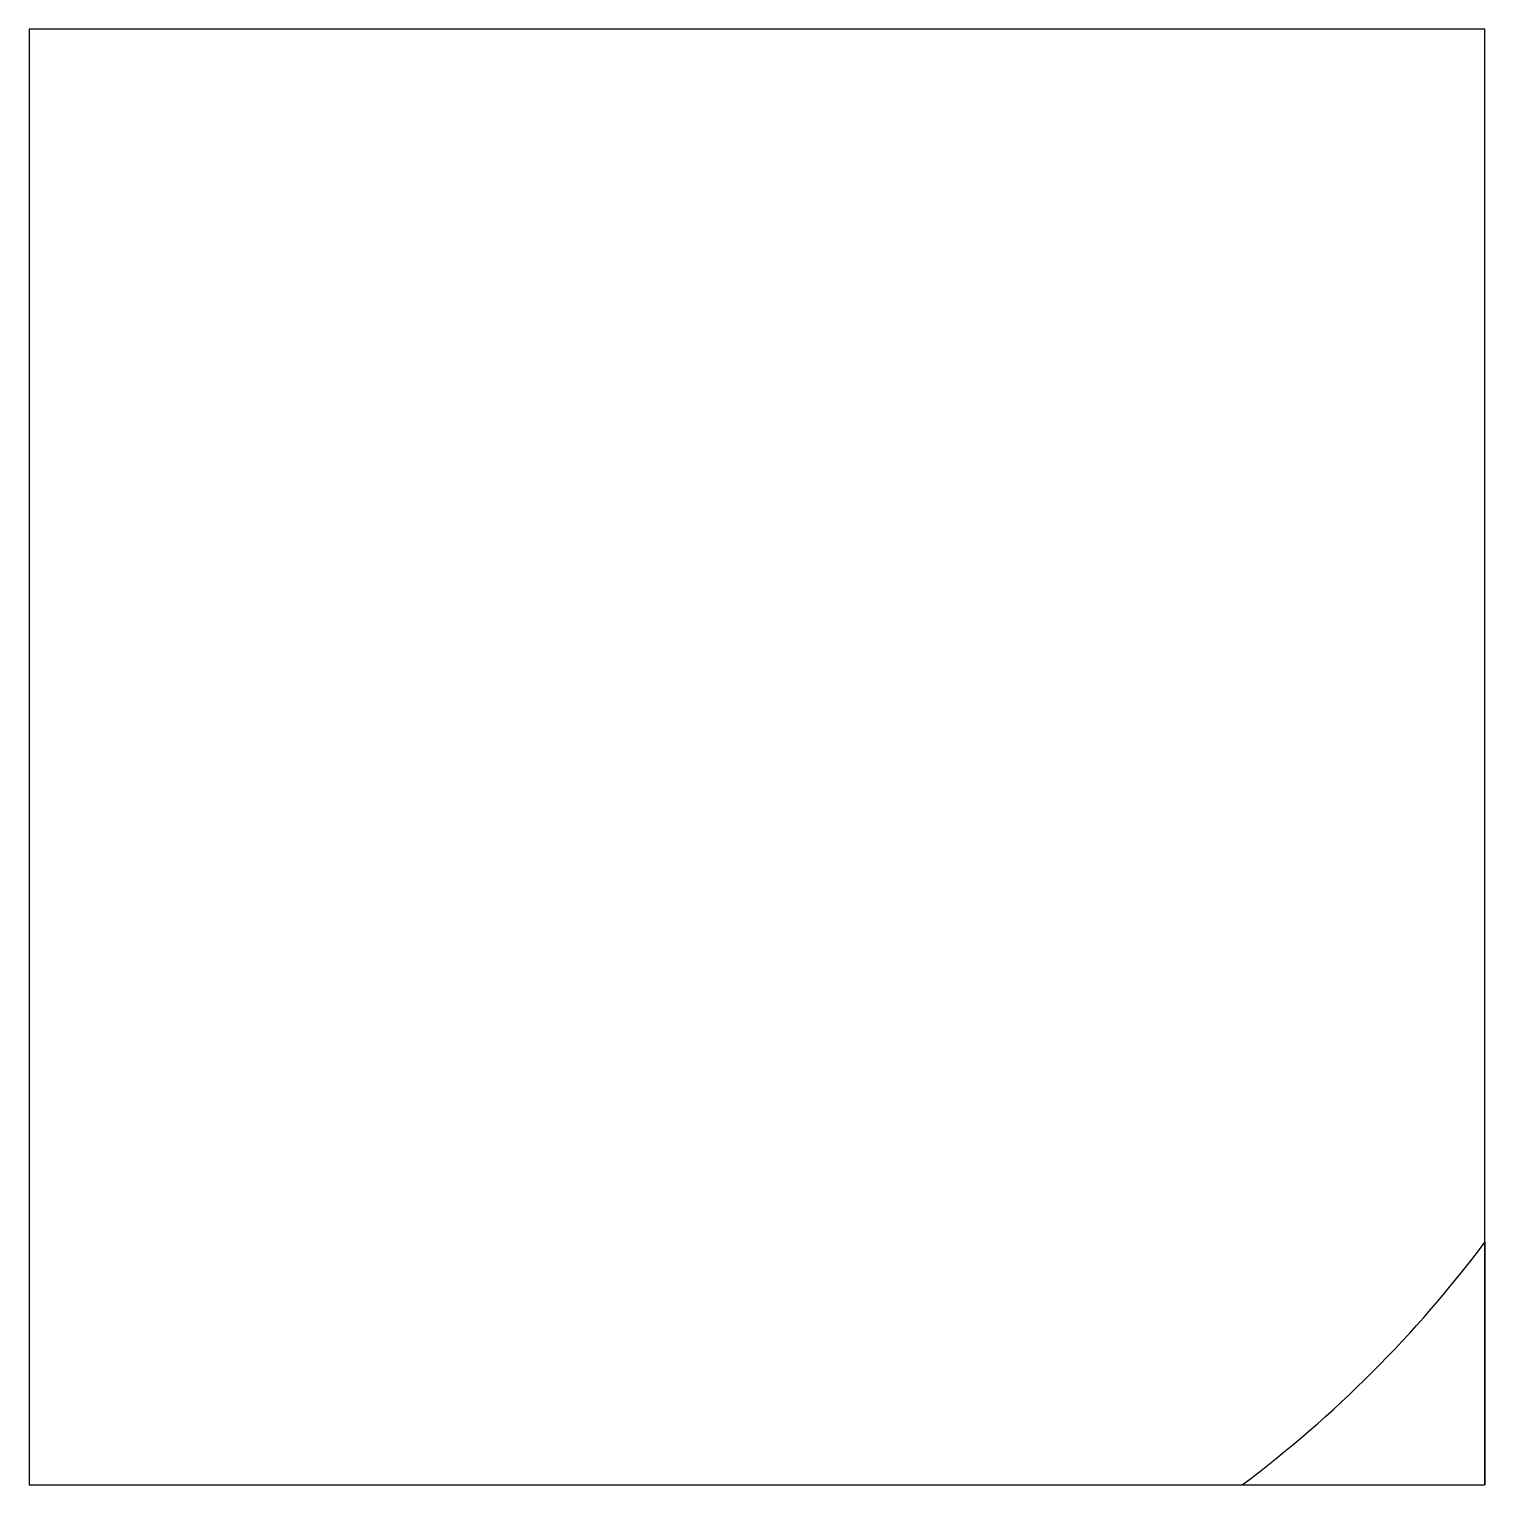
# Model space of a CAD drawing. Extents: x 0 to 12, y 0 to 12.
import ezdxf

# ---------------------------------------------------------------- set-up
doc = ezdxf.new("R2010")
doc.units = 0
doc.layers.get('0').update_dxf_attribs({"linetype": 'CONTINUOUS'})

# ---------------------------------------------------------------- blocks, each defined once
blk = doc.blocks.new('*U4')
at = {"color": 7}
for p, q in [((0, 12), (0, 12, 1)), ((0, 12), (0, 0)), ((12, 12), (0, 12)), ((0, 12, 1), (0, 0, 1)), ((12, 12, 1), (0, 12, 1)), ((12, 12), (12, 12, 1)), ((12, 0), (12, 12)), ((12, 2, 1), (12, 12, 1)), ((12, 2, 3), (12, 0, 3)), ((12, 2, 1), (12, 2, 3)), ((0, 0), (0, 0, 1)), ((0, 0), (12, 0)), ((0, 0, 1), (10, 0, 1)), ((10, 0, 3), (12, 0, 3)), ((10, 0, 1), (10, 0, 3)), ((12, 0, 3), (12, 0))]:
    blk.add_line(p, q, dxfattribs=at)
for centre in [(4, 8, 1), (4, 8, 3)]:
    blk.add_arc(centre, 10, 306.8699, 323.1301, dxfattribs=at)

msp = doc.modelspace()

# ---------------------------------------------------------------- block references
msp.add_blockref('*U4', (0, 0))

doc.saveas('drawing.dxf')
